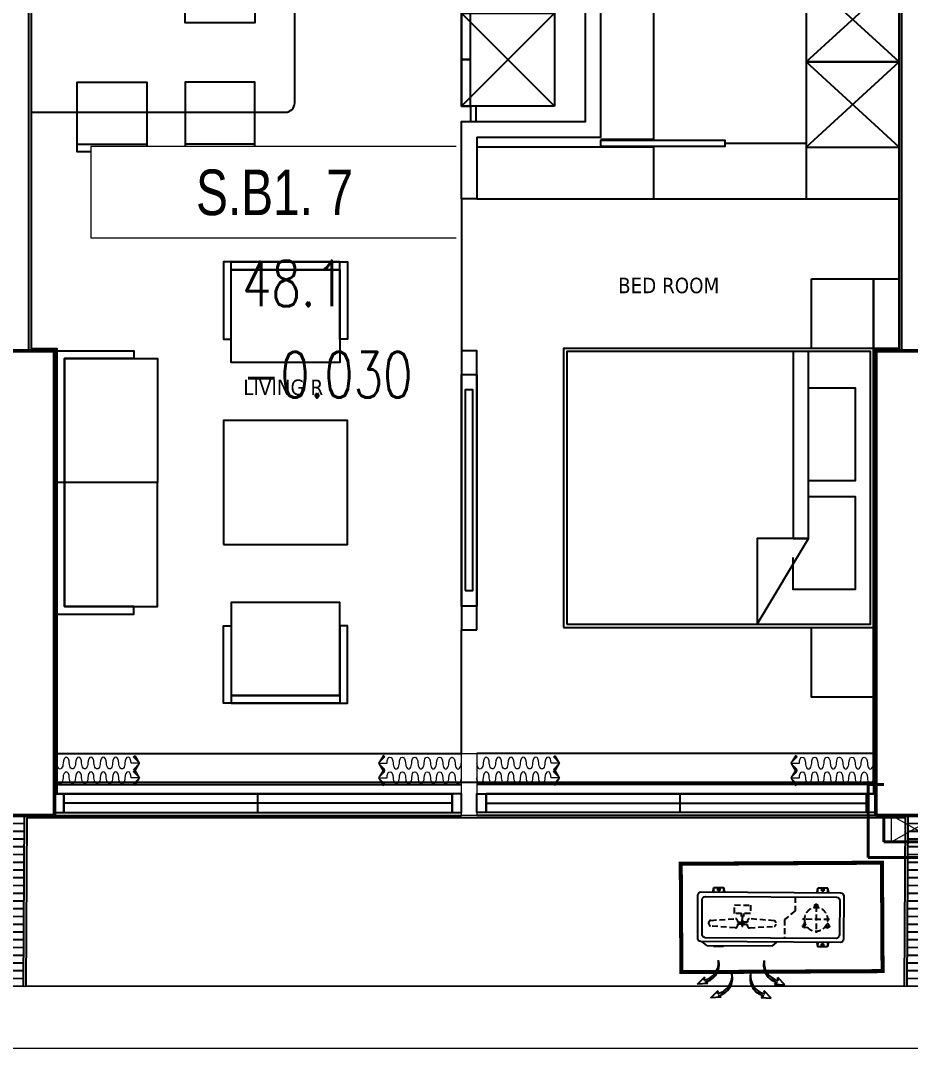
# Model space of a CAD drawing. Header units: millimetres. Extents: x -361699137 to 361252145, y -356478932 to 356523199.
# Drawn here: x 151702 to 157440, y 5985 to 12700 of the extents above; entities that cross this region are included whole.
import ezdxf
from ezdxf.enums import TextEntityAlignment as Align
from ezdxf.xclip import XClip

# ---------------------------------------------------------------- set-up
doc = ezdxf.new("R2010")
doc.units = ezdxf.units.MM
doc.header["$LTSCALE"] = 100
doc.header["$MEASUREMENT"] = 0
doc.header["$XCLIPFRAME"] = 0
doc.set_wipeout_variables(frame=1)
for name, pattern in [('220126_HDN_HBA typical plan$0$HIDDEN', [0.375, 0.25, -0.125]), ('ACAD_ISO03W100', [30, 12, -18]), ('HIDDEN', [0.375, 0.25, -0.125])]:
    doc.linetypes.add(name, pattern=pattern)
for name, color, linetype in [('1VinaPVC-Text', 9, 'Continuous'), ('A-_FURN----_E-_N', 251, 'Continuous'), ('A-ANNO-ROOM', 50, 'Continuous'), ('A-WALL-FNSH', 11, 'Continuous'), ('AC-EAD', 6, 'Continuous'), ('IDEA - dim', 251, 'Continuous'), ('KT-Net manh', 139, 'Continuous'), ('KT-Noi that', 32, 'Continuous'), ('KT-Tuong', 1, 'Continuous')]:
    doc.layers.add(name, color=color, linetype=linetype)
for name, color, linetype, lineweight in [('AUDIT_I_220808132811-11', 7, 'Continuous', 9), ('CIC36 net manh', 8, 'Continuous', 9), ('HBA-Partition', 4, 'Continuous', 13), ('KT-Chuviet', 255, 'Continuous', 15), ('KT-Kich thuoc', 159, 'Continuous', 18), ('KT-lomo nuoc', 3, 'HIDDEN', 5), ('KT-Net cat', 1, 'Continuous', 40), ('KT-Net cot vach', 2, 'Continuous', 50), ('KT-Net thay', 7, 'Continuous', 15), ('KT-Net truc', 18, 'Continuous', 15)]:
    doc.layers.add(name, color=color, linetype=linetype, lineweight=lineweight)
doc.layers.add('dien tich thong thuy', color=3, linetype='Continuous', plot=False)
doc.styles.add('220126_HDN_HBA typical plan$0$211210_HDN_HBA_TYPICAL PLAN CORE OPT 1$0$HBA-Text', font='GOTHIC.TTF')
doc.styles.add('font unicode ccu', font='arial.ttf')
doc.styles.add('ROMANS', font='ROMANS.SHX')
doc.styles.add('Tahoma', font='tahoma.ttf')

# ---------------------------------------------------------------- blocks, each defined once
blk = doc.blocks.new('A$C1AAC5519')
at = {"layer": 'A-ANNO-ROOM', "insert": (772.955269176513, 1216.574747113511), "char_height": 600, "attachment_point": 2, "rotation": 50.44882673977027, "style": '220126_HDN_HBA typical plan$0$211210_HDN_HBA_TYPICAL PLAN CORE OPT 1$0$HBA-Text'}
blk.add_mtext_dynamic_manual_height_columns('S.B1.', width=722857412.8743668, gutter_width=9765.624999999996, heights=[0], dxfattribs=at)
blk = doc.blocks.new('A$C418F5BC8')
at = {"layer": 'A-ANNO-ROOM', "insert": (648.1133449638728, 1090.790118377889), "char_height": 600, "attachment_point": 2, "rotation": 50.44882673977027, "style": '220126_HDN_HBA typical plan$0$211210_HDN_HBA_TYPICAL PLAN CORE OPT 1$0$HBA-Text'}
blk.add_mtext_dynamic_manual_height_columns('SL-S', width=722857412.8743668, gutter_width=9765.624999999996, heights=[0], dxfattribs=at)
blk = doc.blocks.new('A$C2A6C5140')
at = {"layer": 'A-ANNO-ROOM', "insert": (731.4497625969816, 1190.0169191678, 0.0003277973379295924), "char_height": 600, "attachment_point": 2, "rotation": 50.44882673977027, "style": '220126_HDN_HBA typical plan$0$211210_HDN_HBA_TYPICAL PLAN CORE OPT 1$0$HBA-Text'}
blk.add_mtext_dynamic_manual_height_columns('2-BR', width=722857412.8743668, gutter_width=9765.624999999996, heights=[0], dxfattribs=at)
blk = doc.blocks.new('A$C5388591E')
at = {"layer": 'A-ANNO-ROOM', "insert": (894.3001998505497, 842.1987865094561, 0.0004622000541105721), "char_height": 600, "attachment_point": 2, "rotation": 1.4064704596368105, "style": '220126_HDN_HBA typical plan$0$211210_HDN_HBA_TYPICAL PLAN CORE OPT 1$0$HBA-Text'}
blk.add_mtext_dynamic_manual_height_columns('3-BR', width=722857412.8743668, gutter_width=9765.624999999996, heights=[0], dxfattribs=at)
blk = doc.blocks.new('A$C21AF0CCA')
at = {"layer": 'A-ANNO-ROOM', "insert": (1197.56892258345, 814.6835720778872), "char_height": 600, "attachment_point": 2, "rotation": 0.10542954816276216, "style": '220126_HDN_HBA typical plan$0$211210_HDN_HBA_TYPICAL PLAN CORE OPT 1$0$HBA-Text'}
blk.add_mtext_dynamic_manual_height_columns('S.B1P.', width=722857412.8743668, gutter_width=9765.624999999996, heights=[0], dxfattribs=at)
blk = doc.blocks.new('Louvre')
for p, q in [((-390.067916277796, 975.9572027104441, 0.1512365001885502), (-295.1435544323176, 1008.729661013116, 0.1512365002144518)), ((-373.750619571656, 928.6946823777398, 0.1512365001885502), (-278.8262577261776, 961.4671406804118, 0.1512365002144518)), ((-357.4333228655159, 881.4321620450355, 0.1512365001885502), (-262.5089610200375, 914.2046203477075, 0.1512365002144518)), ((-341.1160261593759, 834.1696417123312, 0.1512365001885502), (-246.1916643138975, 866.9421000150032, 0.1512365002144518)), ((-324.7987294532359, 786.9071213796269, 0.1512365001885502), (-229.8743676077574, 819.6795796822989, 0.1512365002144518)), ((-308.4814327470958, 739.6446010469226, 0.1512365001885502), (-213.5570709016174, 772.4170593495946, 0.1512365002144518)), ((-292.1641360409558, 692.3820807142183, 0.1512365001885502), (-197.2397741954774, 725.1545390168903, 0.1512365002144518)), ((-275.8468393348157, 645.119560381514, 0.1512365001885502), (-180.9224774893373, 677.892018684186, 0.1512365002144518)), ((-259.5295426286757, 597.8570400488097, 0.1512365001885502), (-164.6051807831973, 630.6294983514817, 0.1512365002144518)), ((-243.2122459225357, 550.5945197161054, 0.1512365001885502), (-148.2878840770572, 583.3669780187774, 0.1512365002144518)), ((-226.8949492163956, 503.3319993834011, 0.1512365001885502), (-131.9705873709172, 536.1044576860731, 0.1512365002144518)), ((-210.5776525102556, 456.0694790506968, 0.1512365001885502), (-115.6532906647772, 488.8419373533688, 0.1512365002144518)), ((-194.2603558041155, 408.8069587179925, 0.1512365001885503), (-99.33599395863712, 441.5794170206646, 0.1512365002144518)), ((-177.9430590979755, 361.5444383852882, 0.1512365001885503), (-83.01869725249708, 394.3168966879603, 0.1512365002144518)), ((-161.6257623918355, 314.2819180525839, 0.1512365001885503), (-66.70140054635704, 347.054376355256, 0.1512365002144518)), ((-145.3084656856954, 267.0193977198796, 0.1512365001885503), (-50.38410384021699, 299.7918560225517, 0.1512365002144518)), ((-128.9911689795554, 219.7568773871753, 0.1512365001885503), (-34.06680713407695, 252.5293356898474, 0.1512365002144518)), ((-112.6738722734153, 172.494357054471, 0.1512365001885503), (-17.74951042793691, 205.2668153571431, 0.1512365002144518)), ((-96.35657556727529, 125.2318367217667, 0.1512365001885503), (-1.43221372179687, 158.0042950244388, 0.1512365002144518)), ((-80.03927886113524, 77.96931638906244, 0.1512365001885503), (14.88508298434317, 110.7417746917345, 0.1512365002144518)), ((-63.7219821549952, 30.70679605635814, 0.1512365001885503), (31.20237969048321, 63.47925435903016, 0.1512365002144518)), ((-47.40468544885516, -16.55572427634615, 0.1512365001885503), (47.51967639662325, 16.21673402632587, 0.1512365002144518))]:
    blk.add_line(p, q)
at = {"elevation": 0.1512365001885503}
blk.add_lwpolyline([(47.5188208874315, 16.2192119784886), (-311.4533339738846, 1055.970408101566), (-405.9933989513665, 1023.379364635679), (-47.40468544885516, -16.55572427634615)], close=True, dxfattribs=at)
blk = doc.blocks.new('OU DHCB')
at = {"ltscale": 10}
for p, q in [((-145596.7359835756, -72628.19858895507), (-145596.7359835755, -73528.19858895507)), ((-145296.7359835756, -72608.19858895507), (-145576.7359835756, -72608.19858895507)), ((-145568.159058152, -72656.08931015906), (-145568.1590581519, -73502.79584965573)), ((-145324.4190639546, -72636.08931015906), (-145548.159058152, -72636.08931015906)), ((-145301.9190639545, -73502.79584965573), (-145301.9190639546, -72656.08931015906)), ((-145276.7359835755, -73528.19858895507), (-145276.7359835756, -72628.19858895507)), ((-145251.7359835756, -72666.54320485782), (-145276.7359835756, -72633.91402237766)), ((-145251.7359835756, -72666.54320485782), (-145251.7359835755, -73091.63776905168)), ((-145251.7359835755, -73091.63776905168), (-145276.7359835756, -73117.74108818787)), ((-145548.1590581519, -73522.79584965573), (-145324.4190639545, -73522.79584965573)), ((-145576.7359835755, -73548.19858895507), (-145296.7359835755, -73548.19858895507))]:
    blk.add_line(p, q, dxfattribs=at)
for p, q in [((-145596.7359835737, -72704.6985221715), (-145626.5373331342, -72710.6859819922)), ((-145596.7359835737, -72710.68598199266), (-145626.5373331342, -72710.6859819922)), ((-145626.5373331342, -72710.6859819922), (-145626.537333134, -72774.23580768521)), ((-145251.7359835756, -72709.72133146526), (-145246.9346340166, -72710.68598199266)), ((-145251.7359835756, -72710.68598199272), (-145246.9346340166, -72710.68598199266)), ((-145246.9346340166, -72710.68598199266), (-145246.9346340169, -72774.23580768568)), ((-145600.3090889574, -72742.46089483847), (-145627.2724797422, -72742.46089483894)), ((-145596.7359835744, -72774.23580768568), (-145626.5373331339, -72774.23580768521)), ((-145596.7359835746, -72780.22326750544), (-145626.5373331342, -72774.23580768521)), ((-145613.7907843499, -72729.27302923848), (-145613.7907843499, -72756.23642001537)), ((-145251.7359835756, -72742.46089483929), (-145246.1994874087, -72742.46089483934)), ((-145251.7359835756, -72774.23580768573), (-145246.934634017, -72774.23580768568)), ((-145251.7359835756, -72775.20045821296), (-145246.9346340166, -72774.23580768568)), ((-145596.7359835746, -73376.17391040476), (-145626.5373331342, -73382.16137022499)), ((-145596.7359835744, -73382.16137022452), (-145626.5373331339, -73382.16137022499)), ((-145626.5373331342, -73445.711195918), (-145626.537333134, -73382.16137022499)), ((-145276.7359835763, -73376.1739104043), (-145246.9346340166, -73382.16137022452)), ((-145276.7359835764, -73382.16137022406), (-145246.934634017, -73382.16137022452)), ((-145246.9346340166, -73445.71119591754), (-145246.9346340169, -73382.16137022452)), ((-145600.3090889574, -73413.93628307173), (-145627.2724797422, -73413.93628307126)), ((-145596.7359835737, -73445.71119591754), (-145626.5373331342, -73445.711195918)), ((-145596.7359835737, -73451.6986557387), (-145626.5373331342, -73445.711195918)), ((-145613.7907843499, -73427.12414867172), (-145613.7907843499, -73400.16075789483)), ((-145276.7359835771, -73445.71119591707), (-145246.9346340166, -73445.71119591754)), ((-145276.7359835771, -73451.69865573823), (-145246.9346340166, -73445.71119591754)), ((-145273.1628781935, -73413.93628307126), (-145246.1994874087, -73413.9362830708)), ((-145259.6811828009, -73427.12414867125), (-145259.6811828009, -73400.16075789437))]:
    blk.add_line(p, q)
at = {"linetype": 'HIDDEN', "ltscale": 1.5}
for p, q in [((-145413.9539361256, -72690.93626985545), (-145425.2743603915, -72850.3464246098)), ((-145391.7116543167, -72679.24295534656), (-145400.5201600925, -72679.24295534656)), ((-145366.9574540176, -72850.3464246098), (-145378.2778782834, -72690.93626985545)), ((-145402.8542549818, -72927.5993492777), (-145402.8542549818, -72902.06651731845)), ((-145402.8542549818, -72902.06651731845), (-145389.3775594272, -72902.06651731845)), ((-145389.3775594272, -72927.5993492777), (-145389.3775594272, -72902.06651731845)), ((-145413.9539361256, -73100.72940071652), (-145425.2743603915, -72941.3192459621)), ((-145411.8405843586, -72927.5993492777), (-145402.8542549818, -72927.5993492777)), ((-145389.3775594272, -72927.5993492777), (-145380.3912300507, -72927.5993492777)), ((-145366.9574540176, -72941.3192459621), (-145378.2778782834, -73100.72940071652)), ((-145424.3244128572, -73457.61947981999), (-145424.3244128572, -73284.34750655977)), ((-145372.1718516731, -73297.9798048001), (-145387.1776447338, -73289.31620613698)), ((-145384.0065475349, -73301.15090199895), (-145375.342948872, -73286.14510893813)), ((-145504.9601435018, -73370.98349318982), (-145522.2873408278, -73370.98349318982)), ((-145513.6237421648, -73362.31989452682), (-145513.6237421648, -73379.64709185276)), ((-145510.9603994874, -73370.98349318982), (-145337.6884262272, -73370.98349318982)), ((-145387.1776447338, -73452.6507802426), (-145372.1718516731, -73443.98718157967)), ((-145384.0065475349, -73440.81608438081), (-145375.342948872, -73455.82187744146))]:
    blk.add_line(p, q, dxfattribs=at)
for points in [[(-145514.0369933077, -72845.00641289927), (-145514.0369933077, -72946.6592576727), (-145460.1302110892, -72946.6592576727), (-145460.1302110892, -72845.00641289927)], [(-145438.3748983174, -72892.94521453363), (-145378.3072809206, -72892.94521453363), (-145378.3072809206, -72898.7209469756), (-145438.3748983174, -72898.7209469756)]]:
    blk.add_lwpolyline(points, close=True, dxfattribs=at)
for points in [[(-145460.1302110892, -72902.18613808436), (-145439.9151677571, -72902.18613808436), (-145439.9151677571, -72889.4795324876), (-145460.1302110892, -72889.4795324876)], [(-145411.8405843586, -72864.06632129426), (-145402.8542549818, -72864.06632129426), (-145402.8542549818, -72889.59915325334), (-145389.3775594272, -72889.59915325334), (-145389.3775594272, -72864.06632129426), (-145380.3912300507, -72864.06632129426)], [(-145568.1590581519, -73235.6644869287), (-145477.5859351165, -73235.6644869287), (-145421.9678457306, -73168.28098990311), (-145301.9190639544, -73168.28098990311)]]:
    blk.add_lwpolyline(points, dxfattribs=at)
for points in [[(-145400.506466276, -73299.01593738), (-145385.0322228624, -73286.8395249426, -0.6770329614269011), (-145371.0996937773, -73294.88347436048), (-145373.9076545681, -73314.37276847954)], [(-145498.5591177275, -73386.34032428954), (-145516.8413219319, -73379.02744260765, -0.6770329614269011), (-145516.8413219319, -73362.93954377211), (-145498.5591177275, -73355.62666209022)], [(-145373.9076545681, -73427.59421790004), (-145371.0996937773, -73447.08351201928, -0.6770329614269011), (-145385.0322228624, -73455.12746143699), (-145400.506466276, -73442.95104899965)]]:
    blk.add_lwpolyline(points, format="xyb", dxfattribs=at)
for centre in [(-145613.7907843498, -72742.46089483894), (-145613.7907843498, -73413.93628307126), (-145259.6811828011, -73413.9362830708)]:
    blk.add_circle(centre, 6.399999998510705)
blk.add_circle((-145424.3244128572, -73370.98349318982), 75.80648830138873, dxfattribs=at)
at = {"ltscale": 10}
for centre, radius, start, end in [((-145576.7359835756, -72628.19858895507), 20, 90, 180), ((-145548.159058152, -72656.08931015906), 20, 90, 180), ((-145324.0708671735, -72658.3538387804), 22.2672511938213, 5.836940991571704, 90.89598033136627), ((-145296.7359835756, -72628.19858895507), 20, 0, 90), ((-145576.7359835755, -73528.19858895507), 20, 180, 270), ((-145548.1590581519, -73502.79584965573), 20, 180, 270), ((-145324.0708671734, -73500.53132103439), 22.26725119372981, 269.1040196686337, 354.1630590084283), ((-145296.7359835755, -73528.19858895507), 20, 270, 0)]:
    blk.add_arc(centre, radius, start, end, dxfattribs=at)
at = {"linetype": 'HIDDEN', "ltscale": 1.5, "extrusion": (-3.705961975267651e-18, -2.302887044638033e-31, -1)}
for centre, major_axis, ratio, start_param, end_param in [((-145400.5201600925, -72691.94956094332), (13.47669555471336, 1.34378840757246e-09), 0.9428576571430538, 3.22142263940278, 4.712388980478704), ((-145391.7116543167, -72691.94956094332), (13.47669555471336, -1.34381379242754e-09), 0.942857657143054, 4.712388980290674, 6.203355321366594), ((-145411.8405843586, -72851.35971569768), (13.47669555469076, -1.05462899242754e-09), 0.9428576571446344, 1.570796326721111, 3.221422639214027), ((-145380.3912300507, -72940.3059548744), (13.47669555469076, -1.05462899242754e-09), 0.9428576571446344, 4.712388980310906, 6.363015292803822), ((-145400.5201600925, -73099.71610962864), (13.47669555471336, -1.34381379242754e-09), 0.942857657143054, 1.57079632670088, 3.061762667776801), ((-145391.7116543167, -73099.71610962864), (13.47669555471336, 1.34378840757246e-09), 0.9428576571430538, 0.0798299858129885, 1.57079632688891)]:
    blk.add_ellipse(centre, major_axis=major_axis, ratio=ratio, start_param=start_param, end_param=end_param, dxfattribs=at)
at = {"linetype": 'HIDDEN', "ltscale": 1.5, "extrusion": (-3.705961975267651e-18, -2.30288704463893e-31, -1)}
for centre, start_param, end_param in [((-145380.3912300507, -72851.35971569768), -0.0798299856242348, 1.570796326868679), ((-145411.8405843586, -72940.3059548744), 3.061762667965558, 4.712388980458472)]:
    blk.add_ellipse(centre, major_axis=(13.47669555469076, 1.05462300757246e-09), ratio=0.9428576571446344, start_param=start_param, end_param=end_param, dxfattribs=at)
blk = doc.blocks.new('ki hieu qt')
at = {"layer": 'AC-EAD', "color": 7}
for points in [[(-276796163327.464, 549769551681.0894), (-276796163446.0606, 549769551567.1503)], [(-276796163396.6809, 549769551574.9169), (-276796163446.0606, 549769551567.1503)], [(-276796163338.9174, 549769551517.0281), (-276796163327.464, 549769551681.0894)], [(-276796163338.9174, 549769551517.0281), (-276796163364.6031, 549769551559.9108)], [(-276796163110.5587, 549769551464.184), (-276796163229.1553, 549769551350.2449)], [(-276796163122.012, 549769551300.1228), (-276796163110.5587, 549769551464.184)], [(-276796163179.7757, 549769551358.0116), (-276796163229.1553, 549769551350.2449)], [(-276796163122.012, 549769551300.1228), (-276796163147.6976, 549769551343.0052)], [(-276796163179.7757, 549769550597.0709), (-276796163229.1553, 549769550604.8376)], [(-276796163110.5587, 549769550490.8986), (-276796163229.1553, 549769550604.8376)], [(-276796163122.012, 549769550654.9597), (-276796163147.6976, 549769550612.0773)], [(-276796163122.012, 549769550654.9597), (-276796163110.5587, 549769550490.8986)], [(-276796163338.9174, 549769550438.0544), (-276796163364.6031, 549769550395.1718)], [(-276796163338.9174, 549769550438.0544), (-276796163327.464, 549769550273.9932)], [(-276796163396.6809, 549769550380.1656), (-276796163446.0606, 549769550387.9323)], [(-276796163327.464, 549769550273.9932), (-276796163446.0606, 549769550387.9323)]]:
    blk.add_lwpolyline(points, dxfattribs=at)
for centre, radius, start, end in [((-276796163679.501, 549769551631.3489), 288.3951209083507, 262.614727528198, 348.7092694430371), ((-276796163644.4366, 549769551622.9794), 286.8527087762382, 255.434448979571, 347.3073344548822), ((-276796163427.5312, 549769551406.0741), 286.8527087762382, 255.434448979571, 347.3073344548822), ((-276796163462.5958, 549769551414.4435), 288.3951209083507, 262.614727528198, 348.7092694430371), ((-276796163427.5312, 549769550549.0084), 286.8527087762382, 12.69295835412746, 104.5668063709439), ((-276796163462.5958, 549769550540.639), 288.3951209083507, 11.29147703540943, 97.38530942130281), ((-276796163644.4366, 549769550332.1031), 286.8527087762382, 12.69295835412746, 104.5668063709439), ((-276796163679.501, 549769550323.7336), 288.3951209083507, 11.29147703540943, 97.38530942130281)]:
    blk.add_arc(centre, radius, start, end, dxfattribs=at)
blk = doc.blocks.new('DHCB.1')
at = {"xscale": -1, "rotation": 106.4733300107783}
blk.add_blockref('OU DHCB', (-194859.9671084196, -237775.7974229998), dxfattribs=at)
at = {"xscale": 0.4, "yscale": 0.4, "zscale": 0.4, "rotation": 286.4738024344239}
blk.add_blockref('ki hieu qt', (-179483459312.1194, -168534274838.7475), dxfattribs=at)
blk = doc.blocks.new('*U207')
for points in [[(482.6951045578201, -398.9039813853606), (464.6170375002125, -396.4493711387506), (464.3337632049024, -466.3349522090732)], [(396.7561588253833, -484.1490495130481), (464.3337632049024, -466.3349522090732), (394.4481821902239, -466.0516779393653)]]:
    blk.add_hatch(color=256).paths.add_polyline_path(points)
blk.add_line((464.3337632049024, -466.3349522090732), (416.9273155568029, -418.7598943406972))
for points in [[(482.6951045578201, -398.9039813853606), (464.6170375002125, -396.4493711387506), (464.3337632049024, -466.3349522090732)], [(396.7561588253833, -484.1490495130481), (464.3337632049024, -466.3349522090732), (394.4481821902239, -466.0516779393653)]]:
    blk.add_lwpolyline(points, close=True)
for centre in [(16.76743755071067, -17.17677016190672), (85.71403000141326, -87.65612936302188), (155.3043908096025, -157.4940017787478), (224.8947516177918, -227.3318741944736), (294.485112425981, -297.1697466101995), (364.0754732341703, -367.0076190259254)]:
    blk.add_ellipse(centre, major_axis=(34.52187991841241, 31.95056764796491), ratio=0.5238875827070036, start_param=4.731720461219403, end_param=7.873313114809197)
at = {"extrusion": (0, 0, -1)}
for centre in [(51.5728287498025, -52.1059534814385), (120.5194212005051, -122.5853126825537), (190.1097820086943, -192.4231850982796), (259.7001428168836, -262.2610575140054), (329.2905036250728, -332.0989299297313), (398.8808644332621, -401.9368023454572)]:
    blk.add_ellipse(centre, major_axis=(-32.07293168385898, -34.4082260416161), ratio=0.5238875826554585, start_param=4.731720461217387, end_param=7.87331311480718, dxfattribs=at)
blk = doc.blocks.new('*U206')
at = {"layer": 'A-_FURN----_E-_N', "linetype": 'Continuous'}
for points in [[(-899.9999999999709, 600), (-899.9999999999709, 1000), (-1349.999999999971, 1000), (-1349.999999999971, 600)], [(-900.0000000000291, -1000), (-900.0000000000291, 1000), (900.0000000000291, 1000), (900.0000000000291, -1000)], [(-880.0000000000291, -980), (-880.0000000000291, 980), (880.0000000000291, 980), (880.0000000000291, -980)], [(1350.000000000029, 600), (1350.000000000029, 1000), (900.0000000000291, 1000), (900.0000000000291, 600)]]:
    blk.add_lwpolyline(points, close=True, dxfattribs=at)
at = {"layer": 'A-_FURN----_E-_N', "linetype": '220126_HDN_HBA typical plan$0$HIDDEN', "ltscale": 500}
blk.add_lwpolyline([(-900.0000000000291, -1000), (-900.0000000000291, 1000), (900.0000000000291, 1000), (900.0000000000291, -1000)], close=True, dxfattribs=at)
at = {"layer": 'A-_FURN----_E-_N', "linetype": 'Continuous'}
for points in [[(-54.9999999999709, 580), (-54.9999999999709, 880), (-655.605454891891, 880), (-655.605454891891, 480), (-448.1151331290312, 480)], [(645.6054548844986, 580), (645.6054548844986, 880), (45.0000000000291, 880), (45.0000000000291, 580)], [(-880.0000000000291, 248.6659454330802), (-326.2632651105232, 580), (880.0000000000291, 580), (880.0000000000291, 480), (-326.2632651105232, 480), (-326.2632651105232, 580), (-326.2632651105232, 248.6659454330802), (-880.0000000000291, 248.6659454330802)]]:
    blk.add_lwpolyline(points, dxfattribs=at)
blk = doc.blocks.new('15')
at = {"layer": 'A-_FURN----_E-_N'}
for p, q in [((3775.000000281259, 4365.000000000107, -2.478332509891004e-05), (4115.000000000015, 4365.000000000107, -2.478332509890831e-05)), ((4115, 4315.000000000107, -2.478332509890926e-05), (2975.000002559274, 4315.000000000107, -2.478332509890926e-05))]:
    blk.add_line(p, q, dxfattribs=at)
at = {"layer": 'A-WALL-FNSH', "color": 5}
for points in [[(310, 19.99999998084968), (310, 139.9999999808497), (250, 139.9999999808497), (250, 19.99999998084968)], [(2815.000000001863, 139.9999999808497), (310, 139.9999999808497), (310, 19.99999998084968), (2815.000000001863, 19.99999998084968)], [(1562.5, 139.9999999808497), (2815.000000001863, 139.9999999808497), (2815.000000001863, 79.99999998084968), (1562.5, 79.99999998084968)], [(2875.000000001863, 19.99999998084968), (2875.000000001863, 139.9999999808497), (2815.000000001863, 139.9999999808497), (2815.000000001863, 19.99999998084968)], [(2975.000000001863, 19.99999998084968), (2975.000000001863, 139.9999999808497), (3035.000000001863, 139.9999999808497), (3035.000000001863, 19.99999998084968)], [(3035.000000001863, 139.9999999808497), (5490, 139.9999999808497), (5490, 19.99999998084968), (3035.000000001863, 19.99999998084968)], [(4287.500000003725, 139.9999999808497), (3035.000000001863, 139.9999999808497), (3035.000000001863, 79.99999998084968), (4287.500000003725, 79.99999998084968)], [(5490, 19.99999998084968), (5490, 139.9999999808497), (5550, 139.9999999808497), (5550, 19.99999998084968)], [(1562.5, 79.99999998084968), (310, 79.99999998084968), (310, 19.99999998084968), (1562.5, 19.99999998084968)], [(4287.500000003725, 79.99999998084968), (5490, 79.99999998084968), (5490, 19.99999998084968), (4287.500000003725, 19.99999998084968)]]:
    blk.add_lwpolyline(points, close=True, dxfattribs=at)
for points in [[(250, 139.9999999808497), (2815.000000001863, 139.9999999808497)], [(5550, 139.9999999808497), (3035.000000001863, 139.9999999808497)]]:
    blk.add_lwpolyline(points, dxfattribs=at)
at = {"layer": 'HBA-Partition'}
blk.add_lwpolyline([(2875.000000001863, 400), (2975.000000001863, 400), (2975.000000001863, 0), (2875.000000001863, 0)], close=True, dxfattribs=at)
at = {"layer": 'IDEA - dim'}
for p, q in [((4115.000000000015, 5980), (4115.000000000015, 4365.000000000106)), ((4115.00000000179, 4315.000000000107), (4115, 3979.999994853104)), ((5100, 4315.000000000058), (5099.999999999942, 3979.999994852989)), ((2975.000002559274, 3979.999994852988), (4114.999999998137, 3979.999994852988)), ((265.0053272108489, 200.0000000001746), (2875.000000001863, 200.0000000000582)), ((5535.005707725941, 200.0000000001746, -7.59482372829634e-05), (2975.000000001863, 200.0000000000582)), ((250, 0), (2875.000000001863, 0)), ((5550, 0), (2975.000000001863, 0))]:
    blk.add_line(p, q, dxfattribs=at)
for points in [[(1093.376600351228, 5566.983968055807), (1543.376600351228, 5566.983968055807), (1543.376600351228, 5116.983968055807), (1093.376600351228, 5116.983968055807)], [(5700, 4865), (5700, 5415), (5100, 5415.000000000058), (5100, 4865.000000000058), (5700, 4865)], [(3474.999999891967, 4579.999994853046), (2874.999999891967, 4579.999994853046), (2874.999999891967, 5179.999994853046), (3474.999999891967, 5179.999994853046)], [(2934.999999891967, 5179.999994853046), (2874.999999891967, 5179.999994853046), (2874.999999891967, 4879.999994853046), (2934.999999891967, 4879.999994853046)], [(2934.999999891967, 4879.999994853046), (2874.999999891967, 4879.999994853046), (2874.999999891967, 4579.999994853046), (2934.999999891967, 4579.999994853046)], [(5700, 4315), (5700, 4865), (5100, 4865.000000000058), (5100, 4315.000000000058), (5700, 4315)], [(846.6348699871887, 4283.634093876113), (396.6348699871887, 4283.634093876113), (396.6348699871887, 4733.634093876113), (846.6348699871887, 4733.634093876113)], [(1093.376600351228, 4283.634093876113), (1543.376600351228, 4283.634093876113), (1543.376600351228, 4733.634093876113), (1093.376600351228, 4733.634093876113)], [(2934.999999891967, 4579.999994853046), (2935.000002559274, 4480.000000000058), (2971.000002559274, 4480.000000000058), (2971.000002559274, 4579.999994853046)], [(846.6348699871887, 4283.634093876113), (396.6348699871887, 4283.634093876113), (396.6348699871887, 4333.634093876113), (846.6348699871887, 4333.634093876113)], [(1093.376600351228, 4283.634093876113), (1543.376600351228, 4283.634093876113), (1543.376600351228, 4333.634093876113), (1093.376600351228, 4333.634093876113)], [(1390.677188739181, 3075.738865847932), (1390.677188739181, 3523.743899913039), (2090.677188739181, 3523.743899913039), (2090.677188739181, 3573.743899913039), (1340.677188739181, 3573.743899913039), (1340.677188739181, 3075.738865847932)], [(2090.677188739181, 3075.738865847932), (2090.677188739181, 3523.743899913039), (1390.677188739181, 3523.743899913039), (1390.677188739181, 3573.743899913039), (2140.677188739181, 3573.743899913039), (2140.677188739181, 3075.738865847932)], [(2090.677188739181, 3523.743899913039), (2090.677188739181, 2923.743899913039), (1390.677188739181, 2923.743899913039), (1390.677188739181, 3523.743899913039)], [(763.005034064845, 2950.00002853863), (314.9999999999709, 2950.00002853863), (314.9999999999709, 2150.00002853863), (264.9999999999709, 2150.00002853863), (264.9999999999709, 3000.00002853863), (763.005034064845, 3000.00002853863)], [(2975, 1200), (2975, 3000), (2874.999999996275, 3000), (2874.999999996275, 1200)], [(314.9999999999709, 2950.00002853863), (914.9999999999709, 2950.00002853863), (914.9999999999709, 2150.00002853863), (314.9999999999709, 2150.00002853863)], [(2875, 2847.500000000466), (2975, 2847.500000000466), (2975, 1352.499999999534), (2875, 1352.499999999534)], [(2900, 1452.499999999534), (2950, 1452.499999999534), (2950, 2747.500000000466), (2900, 2747.500000000466)], [(1340.677188739181, 1750), (2140.677188739181, 1750), (2140.677188739181, 2550), (1340.677188739181, 2550)], [(763.005034064845, 1350.00002853863), (314.9999999999709, 1350.00002853863), (314.9999999999709, 2150.00002853863), (264.9999999999709, 2150.00002853863), (264.9999999999709, 1300.00002853863), (763.005034064845, 1300.00002853863)], [(314.9999999999709, 1350.00002853863), (914.9999999999709, 1350.00002853863), (914.9999999999709, 2150.00002853863), (314.9999999999709, 2150.00002853863)], [(2090.677188739181, 776.2561000869609), (2090.677188739181, 1376.256100086961), (1390.677188739181, 1376.256100086961), (1390.677188739181, 776.2561000869609)], [(1390.677188739181, 1224.261134152068), (1390.677188739181, 776.2561000869609), (2090.677188739181, 776.2561000869609), (2090.677188739181, 726.2561000869609), (1340.677188739181, 726.2561000869609), (1340.677188739181, 1224.261134152068)], [(2090.677188739181, 1224.261134152068), (2090.677188739181, 776.2561000869609), (1390.677188739181, 776.2561000869609), (1390.677188739181, 726.2561000869609), (2140.677188739181, 726.2561000869609), (2140.677188739181, 1224.261134152068)]]:
    blk.add_lwpolyline(points, close=True, dxfattribs=at)
blk.add_lwpolyline([(100.0057077259262, 4539.999999999942), (1740.005707722201, 4540, 0.414213562373095), (1800.005707722201, 4600), (1800.005707722201, 5280, 0.414213562373095), (1740.005707722201, 5340), (100.0057077259262, 5339.999999999942)], format="xyb", close=True, dxfattribs=at)
for points, elevation in [([(3775.000000281259, 4319.793337935223), (3775.000000281259, 4359.793337935223), (4575.000000281259, 4359.793337935223), (4575.000000281259, 4319.793337935223)], -2.478332509890926e-05), ([(5534.994292273856, 3464.999999999942), (5699.994292273856, 3464.999999999942), (5699.994292273856, 3015), (5534.994292273856, 3015)], 7.59482372829634e-05)]:
    blk.add_lwpolyline(points, close=True, dxfattribs=dict(at, elevation=elevation))
blk.add_lwpolyline([(5115, 3979.999994852988), (5700, 3979.999994852988)], dxfattribs=at)
at = {"layer": 'KT-Net cot vach'}
for points in [[(-250, 0), (250, 0), (250, 3000), (-250, 3000)], [(5550, 0), (6050, 0), (6050, 3000), (5550, 3000)]]:
    blk.add_lwpolyline(points, close=True, dxfattribs=at)
at = {"layer": 'KT-Net manh', "linetype": 'ACAD_ISO03W100', "ltscale": 4}
for p, q in [((5700, 4865), (5100, 5415.000000000058)), ((5100, 4865.000000000058), (5700, 5415)), ((3474.999999891967, 5179.999994853046), (2874.999999891967, 4579.999994853046)), ((2874.999999891967, 5179.999994853046), (3474.999999891967, 4579.999994853046)), ((5700, 4315), (5100, 4865.000000000058)), ((5100, 4315.000000000058), (5700, 4865)), ((4575.000000281259, 4339.793337935223, -2.478332509890926e-05), (5100, 4339.793337935223, -2.478332509890926e-05)), ((2874.999999996275, 3979.999994853046), (2874.999999996275, 3000)), ((4115, 3979.999994853104), (5115, 3979.999994852988)), ((2874.999999996275, 400), (2874.999999996275, 1200)), ((265.0053272108489, 400), (2875.000000001863, 400)), ((5535.005707725941, 400, -7.59482372829634e-05), (2975.000000001863, 400))]:
    blk.add_line(p, q, dxfattribs=at)
at = {"layer": 'KT-Net manh'}
blk.add_lwpolyline([(1724.999999994412, 7915), (100.0057077259262, 7915), (100.0057077259262, 3015.000000000611), (264.999971461395, 3015.000000000611), (265.0054413653706, 139.9999999808506)], dxfattribs=at)
at = {"layer": 'KT-Net manh', "elevation": 7.59482372829634e-05}
blk.add_lwpolyline([(4935.000000001863, 6105.000000000004), (4935.000000001834, 5965), (5700, 5965), (5699.994292273856, 3015), (5535.005707725941, 3014.999999997373), (5535.005707725941, 139.9999999808497)], dxfattribs=at)
at = {"layer": 'KT-Tuong'}
for p, q in [((85.00570772589708, 3000, 7.594823728296514e-05), (85.00570772589708, 7930, 7.594823728296514e-05)), ((5715.005707725912, 5980, 7.59482372829634e-05), (5715.005707725912, 3000, 7.59482372829634e-05))]:
    blk.add_line(p, q, dxfattribs=at)
for points in [[(2975.000002559274, 4380.000000000058), (2975.000002559274, 3979.999994853046), (2875.000002559274, 3979.999994853046), (2875.000002559274, 4480.000000000058), (3675.000002559274, 4480.000000000058), (3675.000000281259, 5979.999999514199)], [(2975.000002559274, 4380.000000000058), (3775.000000281259, 4380.000000000058), (3775.000000281259, 5979.999999514199)]]:
    blk.add_lwpolyline(points, dxfattribs=at)
at = {"layer": 'CIC36 net manh', "color": 8, "zscale": 0.8100000000112606}
for p, xscale, yscale, rotation in [((265.7513122326636, 338.6633411585935), -0.8100000000112604, 0.8100000000112604, 134.8767987960269), ((2874.254014978185, 338.6633411585935), 0.8100000000112606, 0.8100000000112606, 225.123201203973), ((2975.74598502554, 338.6633411585935), -0.8100000000112604, 0.8100000000112604, 134.8767987960269), ((5534.500595763384, 338.6633411585935, -7.59482372829634e-05), 0.8100000000112606, 0.8100000000112606, 225.123201203973), ((265.5335979006195, 243.7097146716551), -0.8100000000112604, 0.8100000000112604, 134.8767987960269), ((2874.471729310229, 243.7097146716551), 0.8100000000112606, 0.8100000000112606, 225.123201203973), ((2975.528270693496, 243.7097146716551), -0.8100000000112604, 0.8100000000112604, 134.8767987960269), ((5534.718310095428, 243.7097146716551, -7.59482372829634e-05), 0.8100000000112606, 0.8100000000112606, 225.123201203973)]:
    blk.add_blockref('*U207', p, dxfattribs=dict(at, xscale=xscale, yscale=yscale, rotation=rotation))
at = {"layer": 'IDEA - dim', "xscale": -1, "rotation": 270}
blk.add_blockref('*U206', (4534.994292273856, 2114.999999999942, -7.59482372829634e-05), dxfattribs=at)
at = {"layer": '1VinaPVC-Text', "style": 'Tahoma'}
for s, p in [('BED ROOM', (3886.102424362674, 3371.746283935907)), ('LIVING R', (1468.46195131354, 2714.557781457494))]:
    blk.add_text(s, height=100, dxfattribs=at).set_placement(p)
blk = doc.blocks.new('35')
at = {"layer": 'KT-Tuong'}
blk.add_lwpolyline([(-249.9999999999709, 3000.000000000007), (249.9999999999709, 3000.000000000007), (249.9999999999709, 0), (-249.9999999999709, 0)], close=True, dxfattribs=at)
blk = doc.blocks.new('TAG CAO DO SAN')
blk.add_wipeout([(1526701.778855525, -266095.22987594287), (1527644.6359120198, -266095.22987594287), (1527644.6359120198, -266330.944140067), (1526701.778855525, -266330.944140067)]).dxf.layer = 'KT-Net thay'
at = {"layer": 'KT-Net thay', "flags": 128}
blk.add_lwpolyline([(1526701.778855525, -266095.2298759429), (1526701.778855525, -266330.9441400666), (1527644.63591202, -266330.9441400666), (1527644.63591202, -266095.2298759429)], close=True, dxfattribs=at)
blk.add_lwpolyline([(1526701.778855525, -266330.9441400666), (1527644.63591202, -266330.9441400666)], dxfattribs=at)
at = {"layer": 'KT-Chuviet', "color": 31, "style": 'font unicode ccu', "width": 0.75}
blk.add_attdef('TÊNPHÒNG', text='', height=117.85713, dxfattribs=at).set_placement((1527175.308820772, -266213.4467624734), align=Align.MIDDLE_CENTER)
blk = doc.blocks.new('*U392')
at = {"layer": 'KT-lomo nuoc', "ltscale": 500}
for p, q in [((262.4505482473284, 223.641568639428), (1.734723475976807e-18, -0.009297052340116352)), ((-32.13938861171057, 166.9250005011148), (294.5899368590384, 56.70727108597313))]:
    blk.add_line(p, q, dxfattribs=at)
blk.add_lwpolyline([(-32.13938861171057, 166.9250005011148), (262.4505482473284, 223.641568639428), (294.5899368590384, 56.70727108597313), (1.734723475976807e-18, -0.009297052340116352)], close=True, dxfattribs=at)
blk = doc.blocks.new('CTN TN T39')
at = {"layer": 'KT-Net cat'}
for p, q in [((-7100.628596252674, -19299.81981076006, -2.147128005738981e-05), (-7100.628596252674, -19769.81981076006, -2.147128005738981e-05)), ((-7100.628596252674, -19299.81981076006, -2.147128005738981e-05), (-7000.628596252674, -19299.81981076006, -2.147128005738981e-05)), ((-7000.628596252674, -19669.81981076006, -2.147128005738981e-05), (-7000.628596252674, -19499.81981076006, -2.147128005738981e-05)), ((-7000.628596252674, -19499.81981076006, -2.147128005738981e-05), (-6600.628596252674, -19499.81981076006, -2.147128005738981e-05)), ((-7000.628596252674, -19669.81981076006, -2.147128005738981e-05), (-6600.628596252674, -19669.81981076006, -2.147128005738981e-05)), ((-6500.628596252674, -19769.81981076006, -2.147128005738981e-05), (-7100.628596252674, -19769.81981076006, -2.147128005738981e-05))]:
    blk.add_line(p, q, dxfattribs=at)
at = {"layer": 'KT-lomo nuoc', "linetype": 'HIDDEN', "rotation": 169.1023465233103}
blk.add_blockref('*U392', (-6650.912897315226, -19499.82894015628, -2.147128005432963e-05), dxfattribs=at)

msp = doc.modelspace()

# ---------------------------------------------------------------- linework, layer by layer
at = {"layer": 'AUDIT_I_220808132811-11', "elevation": -1.275855555024299e-05}
for points in [[(98998.6048826632, 45106.94538371818), (96583.72484664322, 52101.56739367126, 0.3643585262583712), (91875.6879021535, 54156.43183830037), (62939.97599846614, 44174.19969276607, 0.4519047578513394), (60723.56737963131, 38521.0920903217), (68836.79298244356, 24907.26294021989, 0.3106788684848847), (74999.80392999336, 22936.01019132367), (97522.62286699691, 30727.35068779386, 0.2299220823866625), (97807.48687986514, 31142.11707948335), (98028.40836556003, 32158.79582628727, -0.2789899883790971), (98487.25349180558, 32660.41716481154), (102907.5612665388, 34181.01764486975, -0.4143403845293878), (103560.1553272577, 33863.92266491413), (111889.3716849678, 9773.209654282633, 0.3197537419032749), (117087.4534913949, 6070.414576847223), (162224.8349949532, 6070.414576847223, 0.4808685683322463), (167365.3807407556, 12501.31484617034), (166756.7327440769, 15196.44977954429), (166711.4670457219, 15396.89038593689), (164936.0354205906, 23916.51383654246)], [(97346.79075055508, 31089.78242103203, 0.2042794764179826), (97413.0974409435, 31210.89502835373), (97636.88529442291, 32240.76477465636, -0.275411558420597), (98364.7333553847, 33041.27588942449), (102777.1214317197, 34559.15196706553, -0.4141945204059637), (103938.1976405228, 33994.62847726065), (112267.4139981625, 9903.915466832812, 0.3197537419032751), (117087.4534913949, 6470.414576847223), (162224.8349949532, 6470.414576847223, 0.3653099340488337), (167190.8068874549, 10781.13657949169)], [(164740.6658549065, 23873.67628461769), (167181.8316258691, 12403.04271136032, -0.4770525089971996), (163269.4499484741, 7570.414576846088), (122476.0059045225, 7570.414576847223)]]:
    msp.add_lwpolyline(points, format="xyb", dxfattribs=at)
at = {"layer": 'dien tich thong thuy'}
for points, elevation in [([(157243.856754792, 13650.41426808772), (157243.856754792, 15475.41426810557), (154993.856758464, 15475.41426808752), (154993.856758464, 15485.41426808871), (154478.8567548013, 15485.41426808773), (153408.856754788, 15485.41426808773), (151768.8624625197, 15485.41426808773), (151768.8624625197, 10585.41426808773), (151933.8567547938, 10585.41426808773), (151933.8567547938, 7785.414268068576), (154528.8567547957, 7785.414268068576), (154658.8567547957, 7785.414268068576), (157203.8567547979, 7785.414268068576), (157203.8567547979, 10585.25538655172), (157368.8624625198, 10585.25538655172), (157368.8624625198, 13650.41426808772)], -8.87067498206207e-05), ([(151740.4277297343, 7555.068322881842), (151734.4098288299, 6470.118802783345), (157403.995519717, 6470.724398033315), (157410.5066344117, 7555.716647630048)], 6.319001682692162e-05)]:
    msp.add_lwpolyline(points, close=True, dxfattribs=dict(at, elevation=elevation))
at = {"layer": 'KT-Noi that', "extrusion": (-2.779649405079937e-06, 0.0004897338603342395, 0.9999998800765025), "const_width": 26.00000000000001, "elevation": 2.778911988092108}
msp.add_lwpolyline([(157261.5494436061, 6566.63711085999), (157257.5391907826, 7266.625623536713), (155959.4591129994, 7259.257932145272), (155963.4583437048, 6560.1335272798), (157261.5494436061, 6566.63711085999)], dxfattribs=at)

# ---------------------------------------------------------------- block references
for name, p in [('15', (151668.8556730203, 7570.414579226068, -8.870708491504992e-05)), ('35', (157468.8556730243, 7570.414579223689, -8.870717075483626e-05))]:
    msp.add_blockref(name, p)
at = {"layer": 'A-ANNO-ROOM'}
for p in [(-259643.7130096142, 30107.50136767479, 5.460850030168077e-05), (-265285.2820729736, 28918.92663560377, 5.460850030168077e-05), (-245554.3968650475, 25356.81105555443, 5.460850030168077e-05), (-227992.1817903481, 24030.19494673412, 5.460832008522107e-05), (-256709.4713859697, 21832.8932062781, 5.460850030168077e-05), (-262170.0583902029, 20336.74231012515, 5.460850030168077e-05), (-227339.9751671815, 20267.82827189344, 5.460850030168077e-05), (-224467.8250259957, 15310.13736246047, 5.460832008522128e-05)]:
    msp.add_blockref('A$C21AF0CCA', p, dxfattribs=at)
at = {"layer": 'dien tich thong thuy'}
for name, p, rotation in [('A$C2A6C5140', (-231902.1761341663, 41866.69510118499, 3.214423980650787e-05), 310.9576437198666), ('A$C2A6C5140', (-223136.0769012624, 38294.90614465419, 1.895367564819208e-05), 310.9576437198666), ('A$C2A6C5140', (-179022.2876665308, 13510.42375649511, 0.000178988243818107), 310.9576437198666), ('A$C2A6C5140', (-176749.4277460563, 2773.706094754736, 0.000178988243818107), 310.9576437198666), ('A$C2A6C5140', (-199561.0792445699, 2742.960286576832, 0.0001030398263186841), 310.9576437198666), ('A$C2A6C5140', (-192735.1419570138, 2545.06827839894, 0.000178988243818107), 310.9576437198666), ('A$C418F5BC8', (-243956.3571569886, 39603.8582028097, -1.001597833679712e-05), 309.6632197063607), ('A$C418F5BC8', (-248126.4019441397, 37597.12528390926, -1.001597833679712e-05), 309.6632197063607), ('A$C418F5BC8', (-251890.361273925, 36548.61448139837, -1.001597833679712e-05), 309.6632197063607), ('A$C418F5BC8', (-255839.4329553979, 34945.01120257354, -1.001597833679712e-05), 309.6632197063607), ('A$C1AAC5519', (-240877.0889148213, 28052.61175672372, 0.0003723829774320968), 309.6566028083925), ('A$C1AAC5519', (-219521.6105350079, 27682.1615688601, 0.0005547181599990354), 309.6566028083925), ('A$C1AAC5519', (-217651.9125884596, 24627.95011466656, 0.0003723828570649432), 309.6566028083925), ('A$C1AAC5519', (-267764.0012375055, 19262.70548251106, 0.0003723828655667127), 309.6566028083925), ('A$C418F5BC8', (-223053.1163780628, 10712.6679421931, -1.001597833679712e-05), 309.6632197063607), ('A$C1AAC5519', (-213503.7868963684, 3324.648489140978, -0.3423708923741385), 309.6566028083925), ('A$C1AAC5519', (-207798.658660123, 3064.615415494518, 0.0003723828655667127), 309.6566028083925), ('A$C1AAC5519', (-184128.1584514385, 2786.454424718489, 0.0003723828655667127), 309.6566028083925)]:
    msp.add_blockref(name, p, dxfattribs=dict(at, rotation=rotation))
for p in [(-273086.0443437684, 28673.87453448355, -1.001579812033762e-05), (-220441.6689392982, 3035.191374137183, 4.458552763712727e-05)]:
    msp.add_blockref('A$C5388591E', p, dxfattribs=at)
at = {"layer": 'KT-Net manh', "rotation": 340.6055111508006}
for p in [(151668.6405704304, 6470.59354644771, -0.1511733105068178), (157468.6405704304, 6470.59354644771, -0.1511733105068178)]:
    msp.add_blockref('Louvre', p, dxfattribs=at)
at = {"layer": 'KT-Noi that', "extrusion": (2.779649405519097e-06, 0.0004897338603320876, 0.9999998800765028), "rotation": 343.1993655150782}
msp.add_blockref('DHCB.1', (337901.9543324496, 33201.78200333264, 3.649567678091598), dxfattribs=at)

# ---------------------------------------------------------------- next in the draw order: block references
at = {"layer": 'KT-Net truc'}
ref = msp.add_blockref('TAG CAO DO SAN', (-3664600.19313804, 677126.8768442771, -0.0003420699752427387), dxfattribs=dict(at, xscale=2.5, yscale=2.5, zscale=2.5))
XClip(ref).set_block_clipping_path([(1526674.1636322693, -266330.944140067), (1527644.6359120195, -266095.2298759429)])
ref.add_attrib('CAO-DO', '48.1', (153129.6652117411, 10857.55224887431, -0.0003420699752427387), dxfattribs={"layer": 'KT-Chuviet', "color": 31, "ltscale": 15, "height": 294.6428301546305, "style": 'ROMANS', "width": 0.7500000000000001})
ref.add_attrib('CAO-DO', '-0.030', (153129.6652117411, 10268.26658856506, -0.0003420699752427387), dxfattribs={"layer": 'KT-Chuviet', "color": 31, "ltscale": 15, "height": 294.6428301546305, "style": 'ROMANS', "width": 0.7500000000000001})
ref.add_attrib('TÊNPHÒNG', 'S.B1. 7', dxfattribs={"layer": 'KT-Chuviet', "color": 31, "height": 294.642825, "style": 'font unicode ccu', "width": 0.7500000000000001}).set_placement((153338.0789138923, 11593.25993809346, -0.0003420699752427387), align=Align.MIDDLE_CENTER)

# ---------------------------------------------------------------- next in the draw order: block references
at = {"layer": 'KT-Kich thuoc', "color": 2}
msp.add_blockref('CTN TN T39', (164269.4277488095, 27070.41463098727, -1.263438102237992e-05), dxfattribs=at)

doc.saveas('drawing.dxf')
